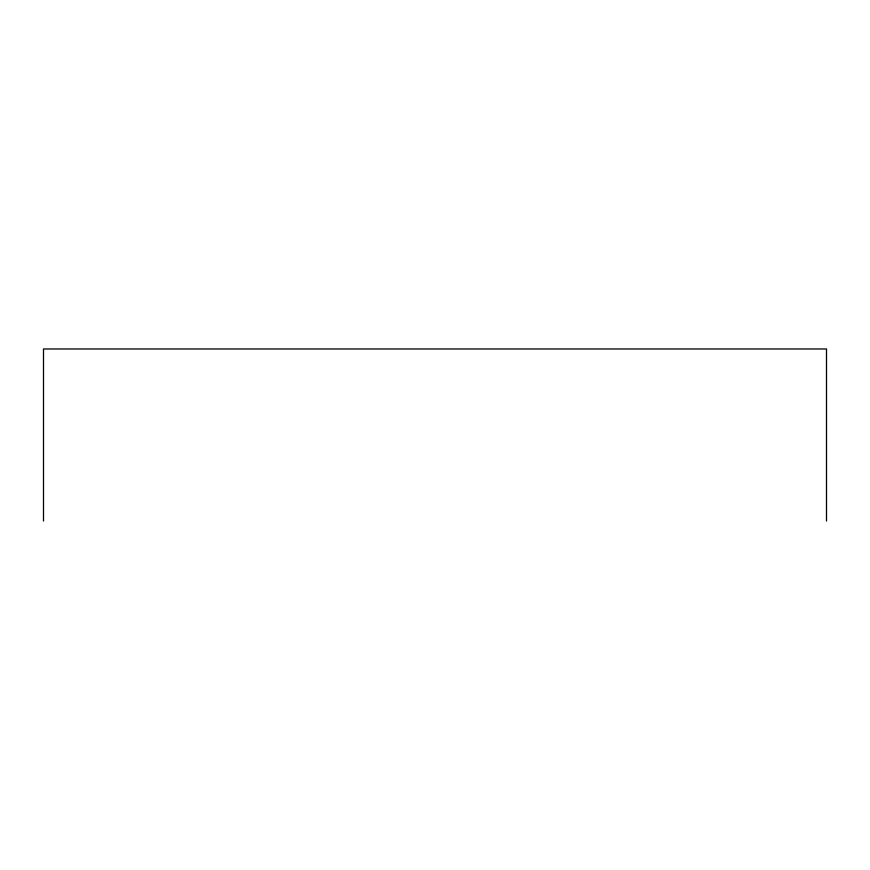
<?xml version="1.0" encoding="UTF-8"?>
<svg xmlns="http://www.w3.org/2000/svg" width="870" height="870" viewBox="0 0 870 870"><rect width="100%" height="100%" fill="white"/><g stroke="black" fill="none" stroke-linecap="round" stroke-linejoin="round"><path stroke-width="1.3" d="M826.5 521.021L826.5 348.979L43.5 348.979L43.5 521.021"/></g></svg>
